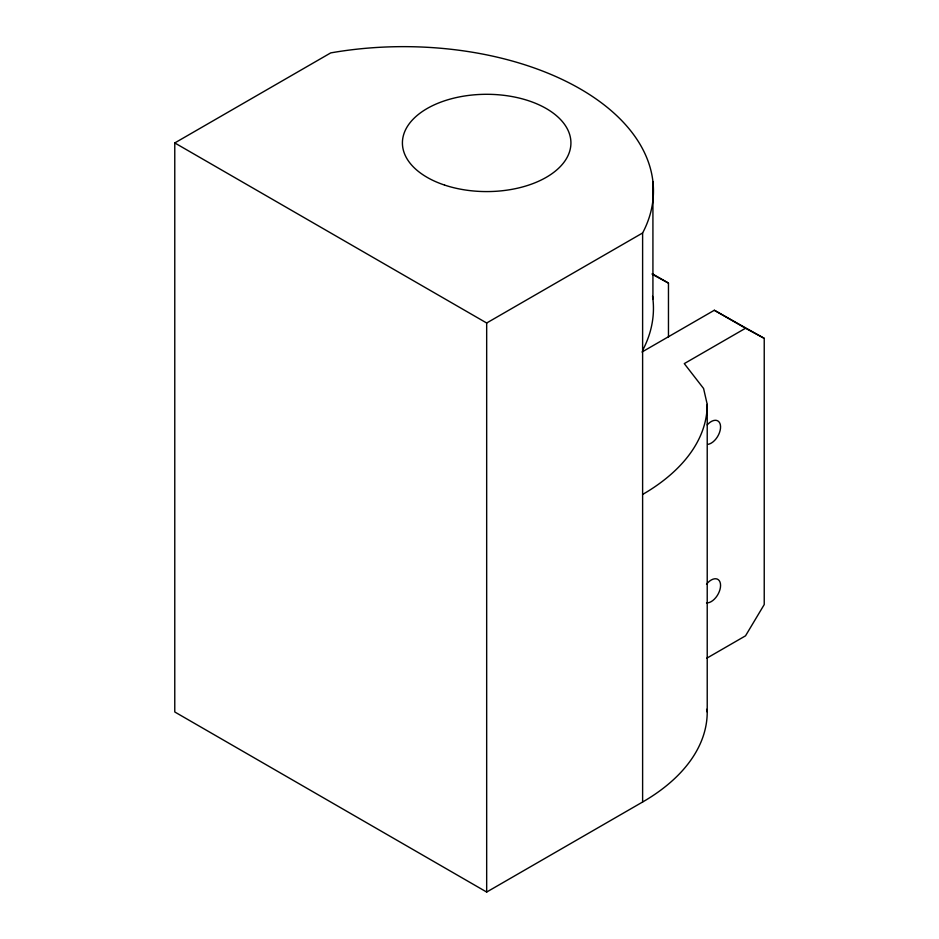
<?xml version="1.0" encoding="UTF-8"?>
<svg xmlns="http://www.w3.org/2000/svg" width="939" height="939" viewBox="0 0 939 939"><rect width="100%" height="100%" fill="white"/><g stroke="black" fill="none" stroke-linecap="round" stroke-linejoin="round"><path stroke-width="1.41" d="M174.771 142.939L330.716 52.901A249.95 144.313 0 0 1 580.243 88.912A249.95 144.313 0 0 1 642.616 232.978L642.616 802.012L486.672 892.05L174.771 711.973L174.771 142.939L486.672 323.004L642.616 232.978M642.006 352.008L714.321 310.257L764.229 338.333L764.229 604.563L745.519 635.832L706.774 658.204M764.229 338.333L745.519 328.263L684.285 363.616L703.581 388.488L707.22 404.404L707.22 711.973A220.548 127.328 0 0 1 642.616 802.012M652.241 274.317L668.462 283.085L668.462 337.101M652.241 273.719L668.462 283.085M714.321 310.257L745.519 328.263M706.609 709.321L707.22 711.973M652.922 181.603L652.922 299.013M486.672 323.004L486.672 892.05M707.22 404.404A220.548 127.328 0 0 1 642.616 494.442M707.208 424.898A13.228 7.641 -60 0 1 720.553 426.423A13.228 7.641 -60 0 1 708.053 444.335M706.527 584.164A13.228 7.641 -60 0 1 720.565 585.408A13.228 7.641 -60 0 1 706.527 602.873M652.57 296.301A249.95 144.313 0 0 1 642.616 350.388M444.546 185.065A84.252 48.64 0 0 0 570.924 142.939A84.252 48.64 0 0 0 444.546 100.813A84.252 48.64 0 0 0 444.546 185.065"/></g></svg>
